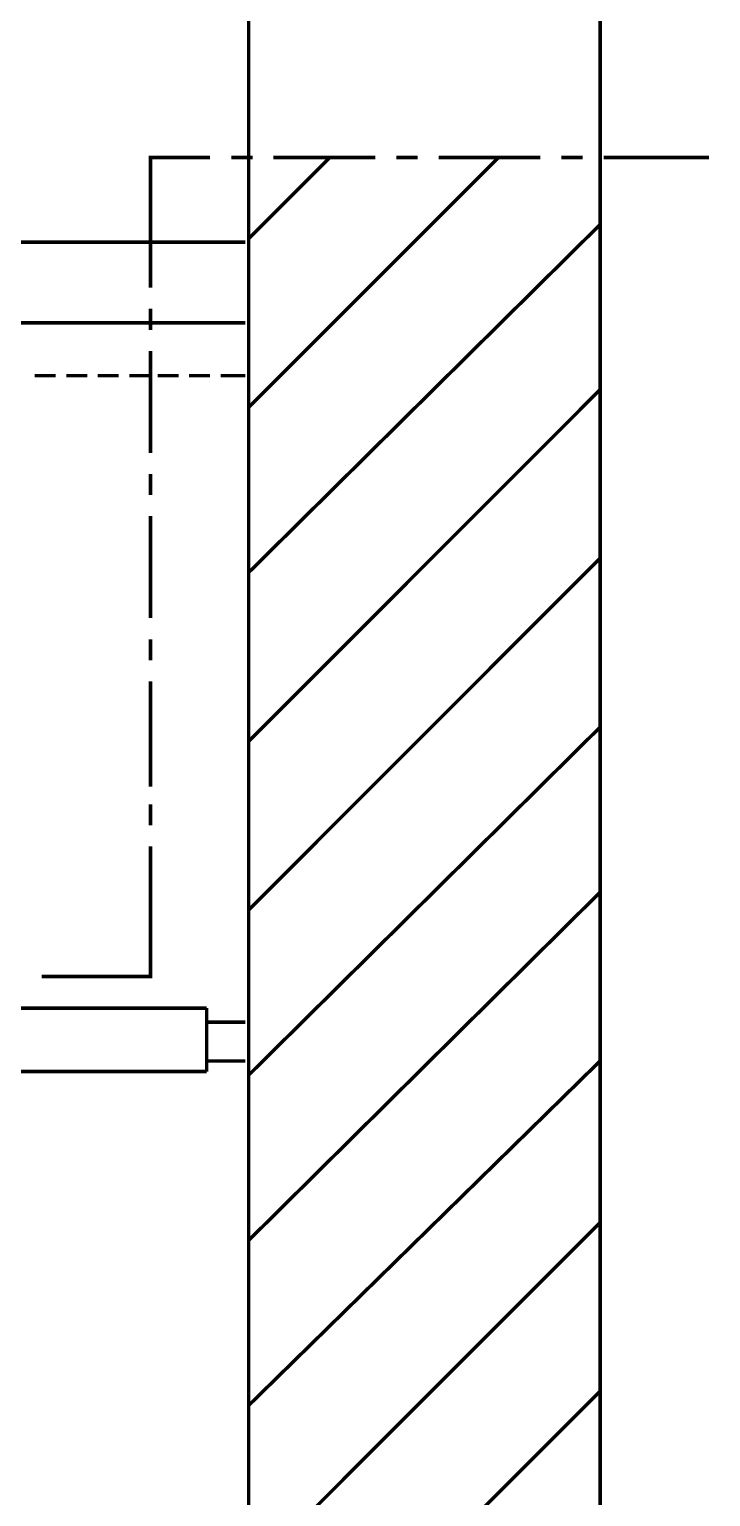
# Model space of a CAD drawing. Header units: metres. Extents: x -593 to 248, y 430 to 1024.
# Drawn here: x 42.53 to 50.76, y 656.92 to 674.62 of the extents above; entities that cross this region are included whole.
import ezdxf

# ---------------------------------------------------------------- set-up
doc = ezdxf.new("R2010")
doc.units = ezdxf.units.M
doc.header["$MEASUREMENT"] = 0
doc.layers.add('C00-00-00-BLACK', color=7, linetype='Continuous')

msp = doc.modelspace()

# ---------------------------------------------------------------- linework, layer by layer
at = {"layer": 'C00-00-00-BLACK', "const_width": 0.0423}
for points in [[(49.422, 636.446), (49.422, 704.055)], [(45.18, 640.642), (45.18, 699.816)], [(43.995, 671.5), (43.995, 673.07), (44.714, 673.07)], [(44.969, 673.07), (45.226, 673.07)], [(45.18, 672.093), (46.157, 673.07)], [(45.18, 670.059), (48.194, 673.07)], [(45.479, 673.07), (46.71, 673.07)], [(46.963, 673.07), (47.218, 673.07)], [(47.472, 673.07), (48.702, 673.07)], [(48.956, 673.07), (49.21, 673.07)], [(49.464, 673.07), (50.736, 673.07)], [(45.18, 668.066), (49.422, 672.262)], [(45.139, 672.05), (40.304, 672.05)], [(43.995, 670.992), (43.995, 671.247)], [(31.482, 671.077), (45.139, 671.077)], [(43.995, 669.507), (43.995, 670.738)], [(42.85, 670.439), (42.595, 670.439)], [(43.23, 670.439), (42.977, 670.439)], [(43.612, 670.439), (43.357, 670.439)], [(43.995, 670.439), (43.739, 670.439)], [(44.334, 670.439), (44.08, 670.439)], [(44.714, 670.439), (44.461, 670.439)], [(45.139, 670.439), (44.842, 670.439)], [(45.18, 666.031), (49.422, 670.27)], [(43.995, 669.001), (43.995, 669.254)], [(43.995, 667.516), (43.995, 668.745)], [(45.18, 663.997), (49.422, 668.236)], [(43.995, 667.008), (43.995, 667.261)], [(43.995, 665.481), (43.995, 666.754)], [(45.18, 662.004), (49.422, 666.2)], [(43.995, 665.015), (43.995, 665.269)], [(42.68, 663.192), (43.995, 663.192), (43.995, 664.762)], [(45.18, 660.011), (49.422, 664.209)], [(16.725, 662.812), (44.673, 662.812)], [(44.673, 662.812), (44.673, 662.047)], [(44.673, 662.642), (45.139, 662.642)], [(44.673, 662.047), (16.725, 662.047)], [(44.673, 662.174), (45.139, 662.174)], [(45.18, 658.02), (49.422, 662.174)], [(45.18, 655.985), (49.422, 660.224)], [(45.18, 653.951), (49.422, 658.19)]]:
    msp.add_lwpolyline(points, dxfattribs=at)

doc.saveas('drawing.dxf')
